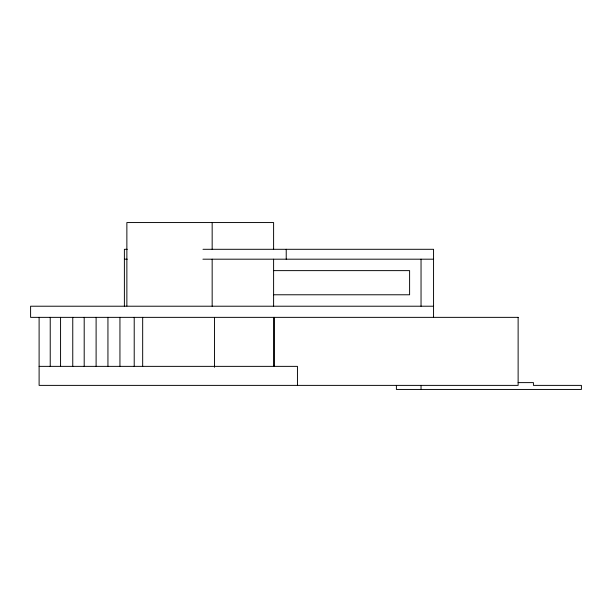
<?xml version="1.0" encoding="UTF-8"?>
<svg xmlns="http://www.w3.org/2000/svg" width="612" height="612" viewBox="0 0 612 612"><rect width="100%" height="100%" fill="white"/><g stroke="black" fill="none" stroke-linecap="round" stroke-linejoin="round"><path stroke-width="0.92" d="M127.25 249.298L124.389 249.298L124.389 306.214M202.985 249.298L433.556 249.298L433.556 317.36M124.389 259.19L127.25 259.19M202.909 259.19L433.556 259.19M273.602 270.626L409.604 270.626L409.604 294.777L273.602 294.777M433.556 306.214L30.6 306.214L30.6 317.36L518.142 317.36M39.107 366.366L297.447 366.366L297.447 385.384M518.127 382.615L533.427 382.615L533.427 385.384L581.4 385.384L581.4 389.446L396.392 389.446L396.392 385.384M518.127 317.36L518.127 385.384L39.107 385.384L39.107 317.36M421.041 259.19L421.041 306.214M421.041 385.384L421.041 389.446M286.225 249.298L286.225 259.19M274.406 317.36L274.406 366.489M273.602 249.298L273.602 222.554L126.868 222.554L126.868 305.985M273.602 259.19L273.602 306.214M273.602 317.36L273.602 366.489M214.498 317.773L214.498 367.292M212.165 222.554L212.165 249.298M212.165 259.19L212.165 306.214M142.673 317.36L142.673 366.489M134.212 317.36L134.212 366.489M119.944 317.36L119.944 366.489M107.941 317.36L107.941 366.489M96.107 317.36L96.107 366.489M84.196 317.36L84.196 366.489M72.759 317.36L72.759 366.489M60.565 317.36L60.565 366.489M50.23 317.36L50.23 366.489"/></g></svg>
